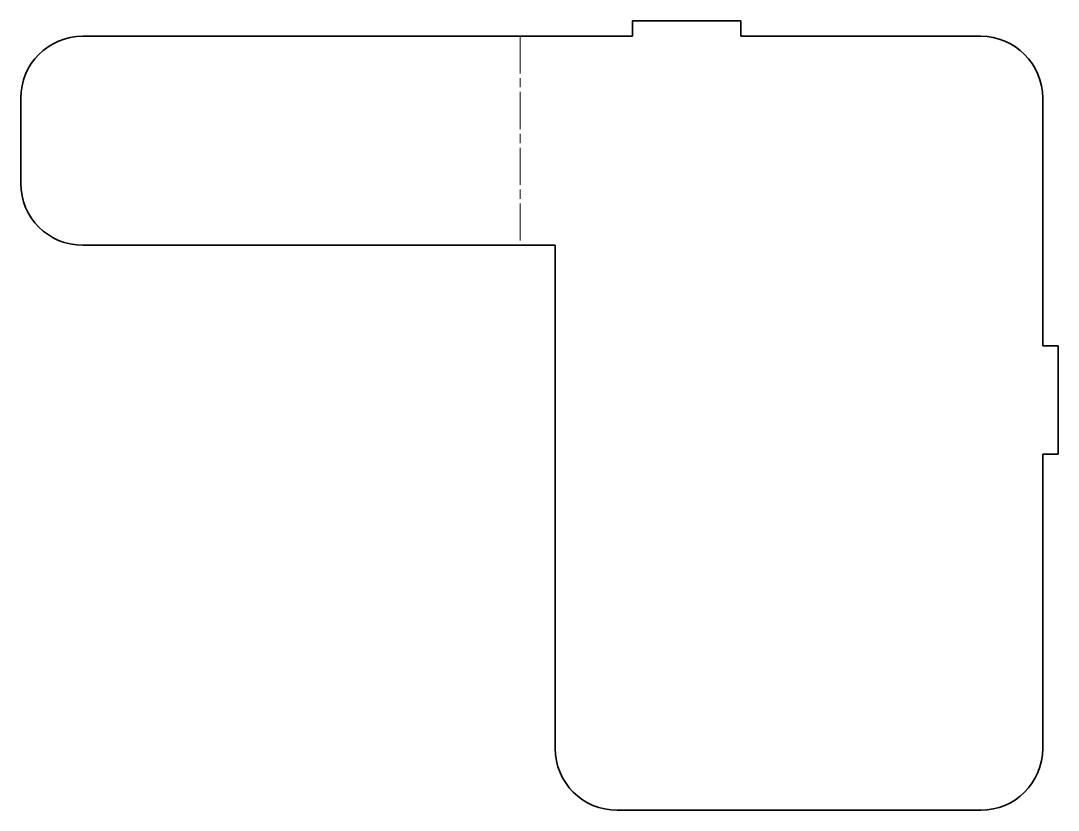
# Model space of a CAD drawing. Header units: millimetres. Extents: x 0 to 67, y 0 to 51.
import ezdxf

# ---------------------------------------------------------------- set-up
doc = ezdxf.new("R2010")
doc.units = ezdxf.units.MM
doc.linetypes.add('Chain', pattern=[13.68, 9.12, -1.14, 2.28, -1.14])
doc.layers.add('SIMUMAK Bend Centerline (ISO)', color=7, linetype='Chain', lineweight=9)
doc.layers.add('SIMUMAK Visible (ISO)', color=7, linetype='Continuous', lineweight=35)

# ---------------------------------------------------------------- blocks, each defined once
blk = doc.blocks.new('SPMAN-REFI-02_Sheet_5_SPMAN-REFI-02 (Desplegada)')
at = {"layer": 'SIMUMAK Bend Centerline (ISO)', "ltscale": 0.263158}
blk.add_line((-1.25, 24.5), (-1.25, 11), dxfattribs=at)
at = {"layer": 'SIMUMAK Visible (ISO)'}
for p, q in [((6.012, 25.5), (6.012, 24.5)), ((13.012, 25.5), (6.012, 25.5)), ((13.012, 24.5), (13.012, 25.5)), ((6.012, 24.5), (-29.512, 24.5)), ((28.512, 24.5), (13.012, 24.5)), ((-33.512, 15), (-33.512, 20.5)), ((32.512, 4.5), (32.512, 20.5)), ((-29.512, 11), (1.012, 11)), ((1.012, 11), (1.012, -21.5)), ((33.512, 4.5), (32.512, 4.5)), ((33.512, -2.5), (33.512, 4.5)), ((32.512, -2.5), (33.512, -2.5)), ((32.512, -21.5), (32.512, -2.5)), ((5.012, -25.5), (28.512, -25.5))]:
    blk.add_line(p, q, dxfattribs=at)
at = {"layer": 'SIMUMAK Visible (ISO)', "extrusion": (0, 0, -1)}
for centre, start, end in [((29.512, 20.5), 0, 90), ((-28.512, 20.5), 90, 180), ((29.512, 15), 270, 360), ((-5.012, -21.5), 270, 360), ((-28.512, -21.5), 180, 270)]:
    blk.add_arc(centre, 4, start, end, dxfattribs=at)

msp = doc.modelspace()

# ---------------------------------------------------------------- block references
msp.add_blockref('SPMAN-REFI-02_Sheet_5_SPMAN-REFI-02 (Desplegada)', (33.512, 25.5))

doc.saveas('drawing.dxf')
